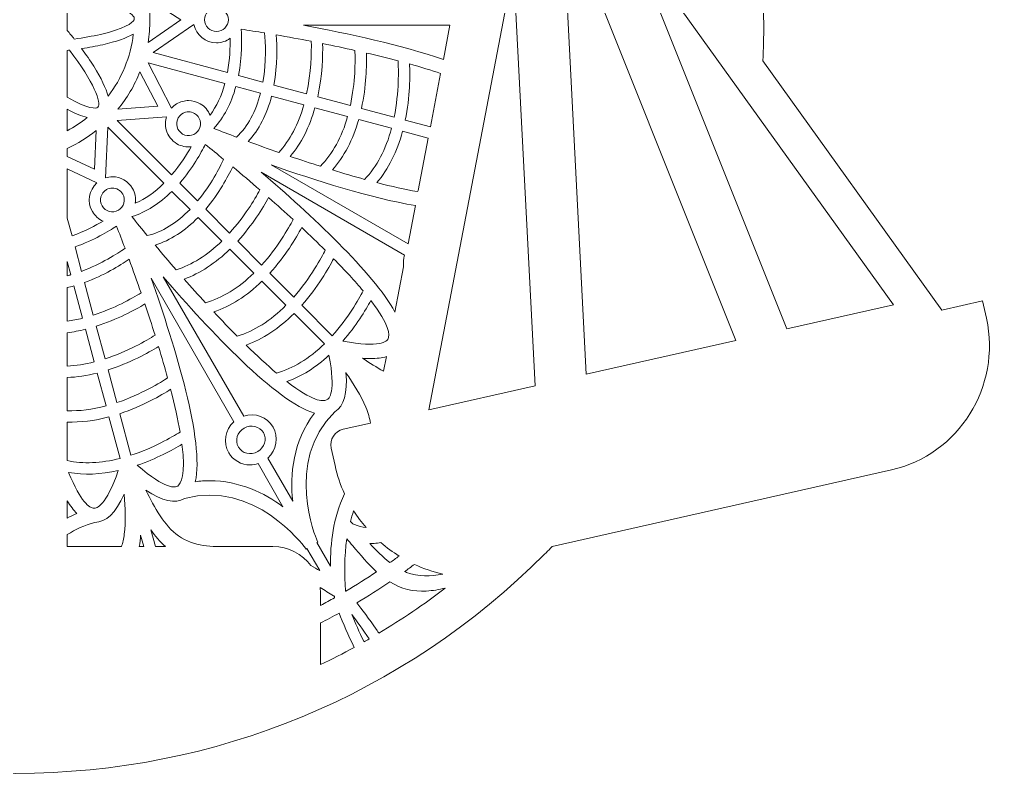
# Model space of a CAD drawing. Header units: millimetres. Extents: x 13 to 1587, y -339 to -42.
# Drawn here: x 1400.9 to 1587.5, y -338 to -194.8 of the extents above; entities that cross this region are included whole.
import ezdxf

# ---------------------------------------------------------------- set-up
doc = ezdxf.new("R2010")
doc.units = ezdxf.units.MM
doc.header["$MEASUREMENT"] = 0
doc.layers.add('Layer 1', color=7, linetype='Continuous')

msp = doc.modelspace()

# ---------------------------------------------------------------- linework, layer by layer
at = {"layer": 'Layer 1', "lineweight": 0}
for points in [[(1508.63, -262.17), (1504.04, -173.14), (1537.04, -255.74), (1508.63, -262.17)], [(1546.74, -253.55), (1517.23, -179.68), (1566.97, -248.98), (1546.74, -253.55)], [(1478.71, -268.94), (1494.81, -184.83), (1498.91, -264.37), (1478.71, -268.94)]]:
    msp.add_lwpolyline(points, dxfattribs=at)
for points, knots in [([(1584.66, -251.53), (1584.66, -251.53), (1583.93, -248.22), (1583.93, -248.22), (1583.93, -248.22), (1576.17, -249.98), (1576.17, -249.98), (1576.17, -249.98), (1542.18, -202.61), (1542.18, -202.61), (1542.29, -200.29), (1542.34, -198.01), (1542.34, -195.85), (1542.34, -174.51), (1537.76, -154.04), (1528.72, -134.99), (1530.81, -132.82), (1532.63, -130.35), (1534.13, -127.65), (1540.39, -116.39), (1541.72, -98.58), (1531.83, -87.75), (1526.47, -81.88), (1517.8, -80.36), (1511.22, -84.13), (1506.86, -86.62), (1504.35, -91.82), (1505.25, -96.48), (1505.25, -96.48), (1506.14, -101.1), (1506.14, -101.1), (1504.33, -99.07), (1502.5, -97.14), (1500.71, -95.35), (1474.07, -68.71), (1438.67, -53.93), (1401, -53.73), (1401, -53.73), (1399.14, -46.25), (1399.14, -46.25), (1399.14, -46.25), (1397.26, -53.76), (1397.26, -53.76), (1360.42, -54.5), (1325.79, -69.27), (1299.71, -95.35), (1296.79, -98.27), (1293.99, -101.34), (1291.32, -104.52), (1291.32, -104.52), (1291.21, -103.91), (1291.21, -103.91), (1291.21, -103.91), (1292.65, -96.48), (1292.65, -96.48), (1293.55, -91.82), (1291.04, -86.62), (1286.68, -84.13), (1280.09, -80.36), (1271.42, -81.88), (1266.06, -87.75), (1256.18, -98.58), (1257.5, -116.39), (1263.77, -127.65), (1265.67, -131.07), (1268.07, -134.1), (1270.91, -136.68), (1262.4, -155.25), (1258.08, -175.15), (1258.08, -195.85), (1258.08, -197.61), (1258.12, -199.44), (1258.19, -201.29), (1258.19, -201.29), (1224.26, -248.51), (1224.26, -248.51), (1224.26, -248.51), (1216.5, -246.76), (1216.5, -246.76), (1216.5, -246.76), (1215.78, -250.07), (1215.78, -250.07), (1214.4, -256.35), (1215.51, -262.81), (1218.91, -268.25), (1222.31, -273.68), (1227.59, -277.45), (1233.78, -278.85), (1233.78, -278.85), (1295.4, -292.82), (1295.4, -292.82), (1295.93, -293.08), (1296.46, -293.32), (1297, -293.55), (1298, -294.61), (1298.87, -295.51), (1299.71, -296.35), (1326.56, -323.19), (1362.25, -337.98), (1400.21, -337.98), (1438.18, -337.98), (1473.87, -323.19), (1500.71, -296.35), (1501.09, -295.97), (1501.46, -295.59), (1501.83, -295.21), (1501.83, -295.21), (1502.13, -294.9), (1502.13, -294.9), (1502.13, -294.9), (1566.64, -280.31), (1566.64, -280.31), (1579.42, -277.42), (1587.5, -264.51), (1584.66, -251.53)], [0, 0, 0, 0, 1, 1, 1, 2, 2, 2, 3, 3, 3, 4, 4, 4, 5, 5, 5, 6, 6, 6, 7, 7, 7, 8, 8, 8, 9, 9, 9, 10, 10, 10, 11, 11, 11, 12, 12, 12, 13, 13, 13, 14, 14, 14, 15, 15, 15, 16, 16, 16, 17, 17, 17, 18, 18, 18, 19, 19, 19, 20, 20, 20, 21, 21, 21, 22, 22, 22, 23, 23, 23, 24, 24, 24, 25, 25, 25, 26, 26, 26, 27, 27, 27, 28, 28, 28, 29, 29, 29, 30, 30, 30, 31, 31, 31, 32, 32, 32, 33, 33, 33, 34, 34, 34, 35, 35, 35, 36, 36, 36, 37, 37, 37, 38, 38, 38, 38]), ([(1411.32, -190.73), (1418.18, -191.65), (1422.08, -193.22), (1422.69, -194.31), (1422.7, -194.47), (1422.7, -194.63), (1422.7, -194.8), (1422.7, -194.81), (1422.7, -194.82), (1422.7, -194.83), (1422.37, -195.41), (1420.86, -196.57), (1416.29, -197.6), (1414.79, -197.94), (1413.12, -198.23), (1411.32, -198.47), (1410.9, -197.94), (1410.46, -197.4), (1410.01, -196.85), (1410.01, -196.85), (1410.01, -192.35), (1410.01, -192.35), (1410.46, -191.8), (1410.9, -191.26), (1411.32, -190.73)], [0, 0, 0, 0, 1, 1, 1, 2, 2, 2, 3, 3, 3, 4, 4, 4, 5, 5, 5, 6, 6, 6, 7, 7, 7, 8, 8, 8, 8]), ([(1425.41, -190.86), (1425.41, -190.86), (1431.6, -194.82), (1431.6, -194.82), (1431.6, -194.82), (1425.35, -199.13), (1425.35, -199.13), (1425.58, -197.72), (1425.7, -196.27), (1425.7, -194.8), (1425.7, -193.46), (1425.6, -192.14), (1425.41, -190.86)], [0, 0, 0, 0, 1, 1, 1, 2, 2, 2, 3, 3, 3, 4, 4, 4, 4]), ([(1436.09, -194.8), (1436.09, -193.55), (1437.1, -192.54), (1438.35, -192.54), (1439.59, -192.54), (1440.61, -193.55), (1440.61, -194.8), (1440.61, -196.04), (1439.59, -197.05), (1438.35, -197.05), (1437.1, -197.05), (1436.09, -196.04), (1436.09, -194.8)], [0, 0, 0, 0, 1, 1, 1, 2, 2, 2, 3, 3, 3, 4, 4, 4, 4]), ([(1426.33, -201.06), (1426.33, -201.06), (1434.05, -195.73), (1434.05, -195.73), (1434.49, -197.71), (1436.26, -199.19), (1438.35, -199.19), (1439.3, -199.19), (1440.21, -198.89), (1440.95, -198.34), (1440.97, -199.97), (1440.89, -202.33), (1440.43, -204.84), (1440.43, -204.84), (1426.33, -201.06), (1426.33, -201.06)], [0, 0, 0, 0, 1, 1, 1, 2, 2, 2, 3, 3, 3, 4, 4, 4, 5, 5, 5, 5]), ([(1454.9, -195.87), (1454.9, -195.87), (1482.7, -195.87), (1482.7, -195.87), (1482.7, -195.87), (1481.46, -202.35), (1481.46, -202.35), (1473.54, -199.64), (1463.31, -197.43), (1454.9, -195.87)], [0, 0, 0, 0, 1, 1, 1, 2, 2, 2, 3, 3, 3, 3]), ([(1417.75, -209.34), (1417.37, -207.82), (1416.47, -205.93), (1415.04, -203.66), (1414.36, -202.58), (1413.58, -201.46), (1412.72, -200.29), (1414.15, -200.08), (1415.5, -199.83), (1416.74, -199.55), (1419.27, -198.98), (1421.21, -198.3), (1422.55, -197.52), (1422.04, -201.94), (1420.33, -205.99), (1417.75, -209.34)], [0, 0, 0, 0, 1, 1, 1, 2, 2, 2, 3, 3, 3, 4, 4, 4, 5, 5, 5, 5]), ([(1442.53, -205.4), (1443.24, -201.72), (1443.16, -198.36), (1443.04, -196.61), (1444.5, -196.83), (1445.99, -197.07), (1447.5, -197.32), (1447.66, -199.06), (1447.85, -202.73), (1447.17, -206.65), (1447.17, -206.65), (1442.53, -205.4), (1442.53, -205.4)], [0, 0, 0, 0, 1, 1, 1, 2, 2, 2, 3, 3, 3, 4, 4, 4, 4]), ([(1455.48, -208.87), (1455.48, -208.87), (1449.28, -207.21), (1449.28, -207.21), (1449.97, -203.39), (1449.86, -199.82), (1449.69, -197.69), (1451.92, -198.07), (1454.16, -198.48), (1456.37, -198.91), (1456.42, -201.05), (1456.35, -204.82), (1455.48, -208.87)], [0, 0, 0, 0, 1, 1, 1, 2, 2, 2, 3, 3, 3, 4, 4, 4, 4]), ([(1458.53, -199.34), (1460.63, -199.76), (1462.68, -200.19), (1464.66, -200.64), (1464.74, -202.56), (1464.74, -206.68), (1463.79, -211.1), (1463.79, -211.1), (1457.59, -209.44), (1457.59, -209.44), (1458.48, -205.39), (1458.58, -201.59), (1458.53, -199.34)], [0, 0, 0, 0, 1, 1, 1, 2, 2, 2, 3, 3, 3, 4, 4, 4, 4]), ([(1410.44, -200.6), (1415.02, -206.6), (1416.57, -210.67), (1415.81, -211.43), (1415.53, -211.71), (1413.95, -211.86), (1410.01, -209.53), (1410.01, -209.53), (1410.01, -200.64), (1410.01, -200.64), (1410.16, -200.63), (1410.3, -200.61), (1410.44, -200.6)], [0, 0, 0, 0, 1, 1, 1, 2, 2, 2, 3, 3, 3, 4, 4, 4, 4]), ([(1466.83, -201.13), (1468.94, -201.62), (1470.97, -202.12), (1472.85, -202.62), (1472.94, -204.09), (1473.09, -208.49), (1472.11, -213.33), (1472.11, -213.33), (1465.9, -211.67), (1465.9, -211.67), (1466.83, -207.41), (1466.91, -203.46), (1466.83, -201.13)], [0, 0, 0, 0, 1, 1, 1, 2, 2, 2, 3, 3, 3, 4, 4, 4, 4]), ([(1435.25, -210.76), (1434.58, -210.37), (1433.83, -210.17), (1433.06, -210.17), (1432.68, -210.17), (1432.3, -210.22), (1431.91, -210.32), (1431.1, -210.54), (1430.37, -210.98), (1429.81, -211.6), (1429.81, -211.6), (1425.37, -203.02), (1425.37, -203.02), (1425.37, -203.02), (1439.95, -206.93), (1439.95, -206.93), (1439.3, -209.28), (1438.36, -211.3), (1437.14, -212.94), (1436.78, -212.03), (1436.12, -211.26), (1435.25, -210.76)], [0, 0, 0, 0, 1, 1, 1, 2, 2, 2, 3, 3, 3, 4, 4, 4, 5, 5, 5, 6, 6, 6, 7, 7, 7, 7]), ([(1474.22, -213.9), (1475.15, -209.41), (1475.13, -205.31), (1475.04, -203.21), (1477.2, -203.81), (1479.18, -204.41), (1480.95, -205.01), (1480.95, -205.01), (1479, -215.18), (1479, -215.18), (1479, -215.18), (1474.22, -213.9), (1474.22, -213.9)], [0, 0, 0, 0, 1, 1, 1, 2, 2, 2, 3, 3, 3, 4, 4, 4, 4]), ([(1427.2, -211.22), (1427.2, -211.22), (1419.61, -211.83), (1419.61, -211.83), (1421.36, -209.69), (1422.78, -207.29), (1423.81, -204.68), (1423.81, -204.68), (1427.2, -211.22), (1427.2, -211.22)], [0, 0, 0, 0, 1, 1, 1, 2, 2, 2, 3, 3, 3, 3]), ([(1437.83, -215.46), (1439.74, -213.39), (1441.15, -210.72), (1442.04, -207.49), (1442.04, -207.49), (1446.73, -208.74), (1446.73, -208.74), (1445.83, -212.28), (1444.3, -215.1), (1442.17, -217.12), (1440.7, -216.57), (1439.25, -216.01), (1437.83, -215.46)], [0, 0, 0, 0, 1, 1, 1, 2, 2, 2, 3, 3, 3, 4, 4, 4, 4]), ([(1444.37, -217.94), (1446.43, -215.71), (1447.93, -212.81), (1448.83, -209.31), (1448.83, -209.31), (1454.97, -210.95), (1454.97, -210.95), (1453.91, -214.67), (1452.3, -217.72), (1450.18, -220.01), (1448.26, -219.35), (1446.31, -218.65), (1444.37, -217.94)], [0, 0, 0, 0, 1, 1, 1, 2, 2, 2, 3, 3, 3, 4, 4, 4, 4]), ([(1413.79, -213.39), (1412.62, -214.34), (1411.35, -215.18), (1410.01, -215.9), (1410.01, -215.9), (1410.01, -211.83), (1410.01, -211.83), (1411.46, -212.61), (1412.72, -213.14), (1413.79, -213.39)], [0, 0, 0, 0, 1, 1, 1, 2, 2, 2, 3, 3, 3, 3]), ([(1435.01, -215.7), (1434.39, -216.78), (1433, -217.15), (1431.92, -216.52), (1431.4, -216.22), (1431.03, -215.74), (1430.87, -215.15), (1430.72, -214.57), (1430.8, -213.96), (1431.1, -213.44), (1431.4, -212.92), (1431.89, -212.54), (1432.47, -212.39), (1432.66, -212.34), (1432.86, -212.31), (1433.06, -212.31), (1433.45, -212.31), (1433.83, -212.41), (1434.18, -212.61), (1434.7, -212.92), (1435.08, -213.4), (1435.23, -213.98), (1435.39, -214.57), (1435.31, -215.18), (1435.01, -215.7)], [0, 0, 0, 0, 1, 1, 1, 2, 2, 2, 3, 3, 3, 4, 4, 4, 5, 5, 5, 6, 6, 6, 7, 7, 7, 8, 8, 8, 8]), ([(1463.28, -213.18), (1462.16, -217.12), (1460.42, -220.3), (1458.1, -222.64), (1456.24, -222.06), (1454.32, -221.43), (1452.37, -220.77), (1454.45, -218.3), (1456.03, -215.2), (1457.07, -211.52), (1457.07, -211.52), (1463.28, -213.18), (1463.28, -213.18)], [0, 0, 0, 0, 1, 1, 1, 2, 2, 2, 3, 3, 3, 4, 4, 4, 4]), ([(1419.51, -213.98), (1419.51, -213.98), (1428.86, -213.23), (1428.86, -213.23), (1428.61, -214.03), (1428.58, -214.88), (1428.8, -215.71), (1429.11, -216.84), (1429.84, -217.79), (1430.85, -218.38), (1431.66, -218.85), (1432.62, -219.04), (1433.54, -218.94), (1432.74, -220.36), (1431.49, -222.36), (1429.83, -224.3), (1429.83, -224.3), (1419.51, -213.98), (1419.51, -213.98)], [0, 0, 0, 0, 1, 1, 1, 2, 2, 2, 3, 3, 3, 4, 4, 4, 5, 5, 5, 6, 6, 6, 6]), ([(1471.62, -215.42), (1470.54, -219.45), (1468.82, -222.72), (1466.5, -225.13), (1464.56, -224.6), (1462.5, -224), (1460.37, -223.35), (1462.6, -220.83), (1464.28, -217.61), (1465.38, -213.74), (1465.38, -213.74), (1471.62, -215.42), (1471.62, -215.42)], [0, 0, 0, 0, 1, 1, 1, 2, 2, 2, 3, 3, 3, 4, 4, 4, 4]), ([(1415.52, -215.85), (1415.52, -215.85), (1415.18, -223.22), (1415.18, -223.22), (1415.18, -223.22), (1410.01, -220.76), (1410.01, -220.76), (1410.01, -220.76), (1410.01, -219.24), (1410.01, -219.24), (1411.99, -218.33), (1413.84, -217.19), (1415.52, -215.85)], [0, 0, 0, 0, 1, 1, 1, 2, 2, 2, 3, 3, 3, 4, 4, 4, 4]), ([(1422.39, -226.85), (1422.39, -226.85), (1422.39, -226.85), (1422.39, -226.85), (1421.57, -225.43), (1420.11, -224.64), (1418.59, -224.64), (1418.15, -224.64), (1417.69, -224.71), (1417.25, -224.85), (1417.25, -224.85), (1417.69, -215.2), (1417.69, -215.2), (1417.69, -215.2), (1428.37, -225.87), (1428.37, -225.87), (1426.63, -227.59), (1424.81, -228.87), (1422.93, -229.68), (1423.07, -228.71), (1422.89, -227.71), (1422.39, -226.85)], [0, 0, 0, 0, 1, 1, 1, 2, 2, 2, 3, 3, 3, 4, 4, 4, 5, 5, 5, 6, 6, 6, 7, 7, 7, 7]), ([(1476.69, -227.24), (1476.62, -227.32), (1476.55, -227.4), (1476.48, -227.47), (1474.23, -227.06), (1471.66, -226.49), (1468.82, -225.75), (1471.02, -223.18), (1472.67, -219.9), (1473.73, -215.98), (1473.73, -215.98), (1478.6, -217.28), (1478.6, -217.28), (1478.6, -217.28), (1476.69, -227.24), (1476.69, -227.24)], [0, 0, 0, 0, 1, 1, 1, 2, 2, 2, 3, 3, 3, 4, 4, 4, 5, 5, 5, 5]), ([(1436.21, -218.49), (1437.36, -219.41), (1438.54, -220.36), (1439.71, -221.33), (1438.98, -222.91), (1437.31, -226.19), (1434.77, -229.24), (1434.77, -229.24), (1431.37, -225.84), (1431.37, -225.84), (1433.82, -223.01), (1435.43, -220.06), (1436.21, -218.49)], [0, 0, 0, 0, 1, 1, 1, 2, 2, 2, 3, 3, 3, 4, 4, 4, 4]), ([(1415.62, -225.8), (1414.13, -227.16), (1413.72, -229.44), (1414.77, -231.24), (1415.24, -232.07), (1415.96, -232.7), (1416.81, -233.07), (1415.41, -233.9), (1413.32, -235.01), (1410.92, -235.86), (1410.92, -235.86), (1410.01, -232.48), (1410.01, -232.48), (1410.01, -232.48), (1410.01, -223.13), (1410.01, -223.13), (1410.01, -223.13), (1415.62, -225.8), (1415.62, -225.8)], [0, 0, 0, 0, 1, 1, 1, 2, 2, 2, 3, 3, 3, 4, 4, 4, 5, 5, 5, 6, 6, 6, 6]), ([(1440.85, -235.33), (1440.85, -235.33), (1436.31, -230.79), (1436.31, -230.79), (1438.82, -227.82), (1440.51, -224.68), (1441.43, -222.74), (1443.17, -224.19), (1444.9, -225.67), (1446.6, -227.14), (1445.58, -229.02), (1443.63, -232.26), (1440.85, -235.33)], [0, 0, 0, 0, 1, 1, 1, 2, 2, 2, 3, 3, 3, 4, 4, 4, 4]), ([(1473.92, -241.72), (1473.92, -241.72), (1472.27, -250.35), (1472.27, -250.35), (1468.15, -242.82), (1456.2, -231.76), (1446.85, -223.77), (1446.85, -223.77), (1474.11, -239.51), (1474.11, -239.51), (1473.87, -240.23), (1473.81, -240.98), (1473.92, -241.72)], [0, 0, 0, 0, 1, 1, 1, 2, 2, 2, 3, 3, 3, 4, 4, 4, 4]), ([(1476.14, -230.12), (1476.14, -230.12), (1474.75, -237.41), (1474.75, -237.41), (1474.75, -237.41), (1448.74, -222.39), (1448.74, -222.39), (1456.98, -225.28), (1467.73, -228.69), (1476.14, -230.12)], [0, 0, 0, 0, 1, 1, 1, 2, 2, 2, 3, 3, 3, 3]), ([(1417.45, -227.09), (1417.79, -226.89), (1418.18, -226.79), (1418.57, -226.79), (1419.38, -226.79), (1420.13, -227.22), (1420.53, -227.92), (1420.84, -228.44), (1420.92, -229.05), (1420.76, -229.63), (1420.6, -230.21), (1420.23, -230.7), (1419.71, -231), (1419.18, -231.3), (1418.58, -231.38), (1417.99, -231.23), (1417.41, -231.07), (1416.92, -230.7), (1416.62, -230.17), (1416, -229.1), (1416.37, -227.71), (1417.45, -227.09)], [0, 0, 0, 0, 1, 1, 1, 2, 2, 2, 3, 3, 3, 4, 4, 4, 5, 5, 5, 6, 6, 6, 7, 7, 7, 7]), ([(1422.27, -232.2), (1424.96, -231.37), (1427.52, -229.76), (1429.9, -227.41), (1429.9, -227.41), (1433.33, -230.84), (1433.33, -230.84), (1430.78, -233.45), (1428.05, -235.13), (1425.2, -235.82), (1424.21, -234.61), (1423.22, -233.4), (1422.27, -232.2)], [0, 0, 0, 0, 1, 1, 1, 2, 2, 2, 3, 3, 3, 4, 4, 4, 4]), ([(1446.93, -241.41), (1446.93, -241.41), (1442.4, -236.87), (1442.4, -236.87), (1445.19, -233.81), (1447.18, -230.57), (1448.26, -228.6), (1449.87, -230.01), (1451.43, -231.41), (1452.92, -232.78), (1452.02, -234.48), (1449.97, -238.05), (1446.93, -241.41)], [0, 0, 0, 0, 1, 1, 1, 2, 2, 2, 3, 3, 3, 4, 4, 4, 4]), ([(1434.87, -232.37), (1434.87, -232.37), (1439.36, -236.87), (1439.36, -236.87), (1436.59, -239.56), (1433.68, -241.39), (1430.69, -242.32), (1429.35, -240.78), (1428.01, -239.2), (1426.69, -237.62), (1429.59, -236.72), (1432.34, -234.96), (1434.87, -232.37)], [0, 0, 0, 0, 1, 1, 1, 2, 2, 2, 3, 3, 3, 4, 4, 4, 4]), ([(1419.35, -234.01), (1419.89, -235.39), (1420.43, -236.8), (1420.97, -238.23), (1419.54, -239.23), (1416.46, -241.23), (1412.73, -242.61), (1412.73, -242.61), (1411.48, -237.96), (1411.48, -237.96), (1415.03, -236.73), (1417.9, -234.99), (1419.35, -234.01)], [0, 0, 0, 0, 1, 1, 1, 2, 2, 2, 3, 3, 3, 4, 4, 4, 4]), ([(1453.02, -247.5), (1453.02, -247.5), (1448.48, -242.96), (1448.48, -242.96), (1451.41, -239.74), (1453.45, -236.35), (1454.55, -234.3), (1456.13, -235.78), (1457.63, -237.22), (1459.02, -238.6), (1458.36, -239.91), (1456.28, -243.81), (1453.02, -247.5)], [0, 0, 0, 0, 1, 1, 1, 2, 2, 2, 3, 3, 3, 4, 4, 4, 4]), ([(1440.91, -238.41), (1440.91, -238.41), (1445.45, -242.95), (1445.45, -242.95), (1442.51, -245.8), (1439.42, -247.69), (1436.24, -248.56), (1434.92, -247.12), (1433.57, -245.61), (1432.21, -244.07), (1435.24, -242.97), (1438.16, -241.07), (1440.91, -238.41)], [0, 0, 0, 0, 1, 1, 1, 2, 2, 2, 3, 3, 3, 4, 4, 4, 4]), ([(1421.74, -240.31), (1422.52, -242.43), (1423.29, -244.58), (1424.02, -246.71), (1422.2, -247.82), (1418.9, -249.65), (1414.95, -250.92), (1414.95, -250.92), (1413.29, -244.72), (1413.29, -244.72), (1416.95, -243.4), (1419.98, -241.53), (1421.74, -240.31)], [0, 0, 0, 0, 1, 1, 1, 2, 2, 2, 3, 3, 3, 4, 4, 4, 4]), ([(1460.35, -254.83), (1460.35, -254.83), (1454.57, -249.05), (1454.57, -249.05), (1457.62, -245.62), (1459.65, -242.07), (1460.62, -240.2), (1462.81, -242.44), (1464.69, -244.49), (1466.22, -246.33), (1465.35, -247.98), (1463.33, -251.52), (1460.35, -254.83)], [0, 0, 0, 0, 1, 1, 1, 2, 2, 2, 3, 3, 3, 4, 4, 4, 4]), ([(1410.69, -243.27), (1410.46, -243.34), (1410.24, -243.39), (1410.01, -243.45), (1410.01, -243.45), (1410.01, -240.76), (1410.01, -240.76), (1410.01, -240.76), (1410.69, -243.27), (1410.69, -243.27)], [0, 0, 0, 0, 1, 1, 1, 2, 2, 2, 3, 3, 3, 3]), ([(1425.93, -243.92), (1425.93, -243.92), (1441.66, -271.17), (1441.66, -271.17), (1440, -272.69), (1439.56, -275.14), (1440.67, -277.06), (1441.49, -278.49), (1443.06, -279.38), (1444.76, -279.38), (1445.27, -279.38), (1445.78, -279.3), (1446.27, -279.14), (1446.27, -279.14), (1450.99, -287.33), (1450.99, -287.33), (1447.45, -284.73), (1442.69, -282.39), (1437.07, -282.39), (1436.17, -282.39), (1435.26, -282.45), (1434.32, -282.57), (1436.1, -275.1), (1430.56, -256.99), (1425.93, -243.92)], [0, 0, 0, 0, 1, 1, 1, 2, 2, 2, 3, 3, 3, 4, 4, 4, 5, 5, 5, 6, 6, 6, 7, 7, 7, 8, 8, 8, 8]), ([(1452.85, -286.26), (1452.85, -286.26), (1448.12, -278.07), (1448.12, -278.07), (1449.78, -276.56), (1450.22, -274.1), (1449.11, -272.18), (1449.11, -272.18), (1449.11, -272.18), (1449.11, -272.18), (1448.01, -270.27), (1445.66, -269.42), (1443.52, -270.1), (1443.52, -270.1), (1428.25, -243.66), (1428.25, -243.66), (1437.1, -253.96), (1449.76, -267.45), (1456.98, -269.55), (1452.84, -274.97), (1452.3, -281.23), (1452.85, -286.26)], [0, 0, 0, 0, 1, 1, 1, 2, 2, 2, 3, 3, 3, 4, 4, 4, 5, 5, 5, 6, 6, 6, 7, 7, 7, 7]), ([(1411.25, -245.37), (1411.25, -245.37), (1412.89, -251.51), (1412.89, -251.51), (1411.91, -251.76), (1410.95, -251.95), (1410.01, -252.08), (1410.01, -252.08), (1410.01, -245.68), (1410.01, -245.68), (1410.42, -245.59), (1410.83, -245.49), (1411.25, -245.37)], [0, 0, 0, 0, 1, 1, 1, 2, 2, 2, 3, 3, 3, 4, 4, 4, 4]), ([(1446.99, -244.49), (1446.99, -244.49), (1451.56, -249.06), (1451.56, -249.06), (1448.6, -252.01), (1445.48, -253.98), (1442.27, -254.91), (1440.85, -253.48), (1439.37, -251.93), (1437.85, -250.31), (1441.04, -249.24), (1444.11, -247.29), (1446.99, -244.49)], [0, 0, 0, 0, 1, 1, 1, 2, 2, 2, 3, 3, 3, 4, 4, 4, 4]), ([(1417.18, -259.23), (1417.18, -259.23), (1415.52, -253.03), (1415.52, -253.03), (1419.47, -251.77), (1422.81, -249.96), (1424.74, -248.8), (1425.42, -250.81), (1426.07, -252.81), (1426.68, -254.75), (1425.05, -255.77), (1421.49, -257.84), (1417.18, -259.23)], [0, 0, 0, 0, 1, 1, 1, 2, 2, 2, 3, 3, 3, 4, 4, 4, 4]), ([(1462.36, -255.85), (1464.87, -252.98), (1466.66, -250.03), (1467.69, -248.15), (1471.29, -252.85), (1471.29, -254.73), (1470.96, -255.43), (1470.74, -255.9), (1469.48, -257.24), (1462.36, -255.85)], [0, 0, 0, 0, 1, 1, 1, 2, 2, 2, 3, 3, 3, 3]), ([(1453.1, -250.6), (1453.1, -250.6), (1458.87, -256.37), (1458.87, -256.37), (1455.96, -259.2), (1452.9, -261.07), (1449.75, -261.93), (1448.01, -260.45), (1446.07, -258.67), (1443.98, -256.61), (1447.16, -255.48), (1450.23, -253.46), (1453.1, -250.6)], [0, 0, 0, 0, 1, 1, 1, 2, 2, 2, 3, 3, 3, 4, 4, 4, 4]), ([(1413.46, -253.62), (1413.46, -253.62), (1415.12, -259.82), (1415.12, -259.82), (1413.35, -260.27), (1411.64, -260.53), (1410.01, -260.61), (1410.01, -260.61), (1410.01, -254.27), (1410.01, -254.27), (1411.14, -254.12), (1412.29, -253.91), (1413.46, -253.62)], [0, 0, 0, 0, 1, 1, 1, 2, 2, 2, 3, 3, 3, 4, 4, 4, 4]), ([(1419.41, -267.55), (1419.41, -267.55), (1417.74, -261.34), (1417.74, -261.34), (1421.89, -260.02), (1425.35, -258.11), (1427.33, -256.88), (1427.97, -258.95), (1428.54, -260.95), (1429.06, -262.84), (1427.83, -263.65), (1424.09, -265.98), (1419.41, -267.55)], [0, 0, 0, 0, 1, 1, 1, 2, 2, 2, 3, 3, 3, 4, 4, 4, 4]), ([(1459.73, -258.55), (1461.08, -265.56), (1459.75, -266.82), (1459.29, -267.04), (1458.56, -267.38), (1456.62, -267.35), (1451.74, -263.55), (1454.51, -262.56), (1457.19, -260.88), (1459.73, -258.55)], [0, 0, 0, 0, 1, 1, 1, 2, 2, 2, 3, 3, 3, 3]), ([(1470.65, -258.8), (1470.65, -258.8), (1470.12, -261.58), (1470.12, -261.58), (1468.76, -260.85), (1467.43, -259.99), (1466.11, -259.12), (1466.64, -259.16), (1467.13, -259.18), (1467.59, -259.18), (1468.79, -259.18), (1469.8, -259.05), (1470.65, -258.8)], [0, 0, 0, 0, 1, 1, 1, 2, 2, 2, 3, 3, 3, 4, 4, 4, 4]), ([(1415.69, -261.93), (1415.69, -261.93), (1417.36, -268.17), (1417.36, -268.17), (1414.76, -268.87), (1412.3, -269.17), (1410.01, -269.08), (1410.01, -269.08), (1410.01, -262.78), (1410.01, -262.78), (1411.83, -262.7), (1413.73, -262.42), (1415.69, -261.93)], [0, 0, 0, 0, 1, 1, 1, 2, 2, 2, 3, 3, 3, 4, 4, 4, 4]), ([(1460.16, -276.18), (1460.16, -276.18), (1460.88, -279.49), (1460.88, -279.49), (1461.29, -281.38), (1461.9, -283.18), (1462.68, -284.89), (1460.48, -289.56), (1460, -294.22), (1460, -298.64), (1460, -298.64), (1457.41, -294.15), (1457.41, -294.15), (1457.41, -294.15), (1457.61, -294.06), (1457.61, -294.06), (1457.61, -294.06), (1457.41, -293.61), (1457.41, -293.61), (1457.34, -293.46), (1451.1, -278.88), (1460.84, -269.27), (1462.61, -268.16), (1463.29, -265.78), (1462.95, -261.85), (1462.95, -261.86), (1462.96, -261.87), (1462.96, -261.88), (1464.36, -264), (1465.81, -266.2), (1466.76, -268.44), (1467.21, -269.5), (1467.47, -270.5), (1467.59, -271.45), (1467.59, -271.45), (1462.43, -272.62), (1462.43, -272.62), (1460.83, -272.98), (1459.81, -274.58), (1460.16, -276.18)], [0, 0, 0, 0, 1, 1, 1, 2, 2, 2, 3, 3, 3, 4, 4, 4, 5, 5, 5, 6, 6, 6, 7, 7, 7, 8, 8, 8, 9, 9, 9, 10, 10, 10, 11, 11, 11, 12, 12, 12, 13, 13, 13, 13]), ([(1419.97, -269.66), (1424.33, -268.21), (1427.87, -266.16), (1429.64, -265.02), (1430.42, -268.05), (1431.02, -270.78), (1431.43, -273.13), (1429.85, -274.13), (1426.33, -276.18), (1422.09, -277.56), (1422.09, -277.56), (1419.97, -269.66), (1419.97, -269.66)], [0, 0, 0, 0, 1, 1, 1, 2, 2, 2, 3, 3, 3, 4, 4, 4, 4]), ([(1417.92, -270.27), (1417.92, -270.27), (1420.03, -278.15), (1420.03, -278.15), (1416.38, -279.08), (1413.01, -279.22), (1410.01, -278.56), (1410.01, -278.56), (1410.01, -271.23), (1410.01, -271.23), (1412.51, -271.32), (1415.15, -271.01), (1417.92, -270.27)], [0, 0, 0, 0, 1, 1, 1, 2, 2, 2, 3, 3, 3, 4, 4, 4, 4]), ([(1443.6, -272.39), (1444.91, -271.64), (1446.55, -272.03), (1447.26, -273.25), (1447.97, -274.49), (1447.48, -276.1), (1446.18, -276.85), (1444.87, -277.61), (1443.23, -277.22), (1442.52, -275.99), (1441.81, -274.76), (1442.3, -273.14), (1443.6, -272.39)], [0, 0, 0, 0, 1, 1, 1, 2, 2, 2, 3, 3, 3, 4, 4, 4, 4]), ([(1423.31, -279.45), (1426.93, -278.21), (1429.96, -276.56), (1431.78, -275.45), (1432.55, -281.31), (1431.62, -282.94), (1430.98, -283.39), (1430.56, -283.67), (1428.78, -284.21), (1423.31, -279.45)], [0, 0, 0, 0, 1, 1, 1, 2, 2, 2, 3, 3, 3, 3]), ([(1419.69, -280.47), (1417.36, -287.22), (1415.57, -287.64), (1415.06, -287.6), (1414.26, -287.54), (1412.59, -286.55), (1410.26, -280.8), (1413.16, -281.33), (1416.33, -281.22), (1419.69, -280.47)], [0, 0, 0, 0, 1, 1, 1, 2, 2, 2, 3, 3, 3, 3]), ([(1456.29, -298.51), (1454.63, -296.32), (1452.02, -294.9), (1449.09, -294.9), (1449.09, -294.9), (1444.04, -294.9), (1444.04, -294.9), (1443.52, -294.88), (1443.01, -294.87), (1442.5, -294.87), (1442, -294.87), (1441.5, -294.88), (1441.02, -294.88), (1437.45, -294.93), (1434.08, -294.96), (1431.14, -292.86), (1428.41, -290.91), (1426.62, -287.52), (1424.92, -284.15), (1428.1, -286.31), (1430.46, -286.84), (1432.29, -285.75), (1445.51, -282.12), (1454.98, -294.83), (1455.07, -294.95), (1455.07, -294.95), (1455.37, -295.36), (1455.37, -295.36), (1455.37, -295.36), (1455.55, -295.23), (1455.55, -295.23), (1455.55, -295.23), (1458, -299.47), (1458, -299.47), (1457.44, -299.14), (1456.87, -298.82), (1456.29, -298.51)], [0, 0, 0, 0, 1, 1, 1, 2, 2, 2, 3, 3, 3, 4, 4, 4, 5, 5, 5, 6, 6, 6, 7, 7, 7, 8, 8, 8, 9, 9, 9, 10, 10, 10, 11, 11, 11, 12, 12, 12, 12]), ([(1415.25, -290.32), (1417.35, -290.27), (1419.15, -288.55), (1420.83, -284.95), (1420.83, -284.96), (1420.83, -284.96), (1420.83, -284.97), (1420.98, -287.51), (1421.14, -290.14), (1420.83, -292.56), (1420.73, -293.42), (1420.54, -294.19), (1420.3, -294.9), (1420.3, -294.9), (1410.01, -294.9), (1410.01, -294.9), (1410.01, -294.9), (1410.01, -292.63), (1410.01, -292.63), (1411.52, -291.65), (1413.26, -290.84), (1415.25, -290.32)], [0, 0, 0, 0, 1, 1, 1, 2, 2, 2, 3, 3, 3, 4, 4, 4, 5, 5, 5, 6, 6, 6, 7, 7, 7, 7]), ([(1411.81, -288.62), (1411.18, -288.89), (1410.59, -289.18), (1410.01, -289.49), (1410.01, -289.49), (1410.01, -286.2), (1410.01, -286.2), (1410.6, -287.16), (1411.2, -287.98), (1411.81, -288.62)], [0, 0, 0, 0, 1, 1, 1, 2, 2, 2, 3, 3, 3, 3]), ([(1466.77, -291.3), (1466.04, -291.19), (1465.3, -291.01), (1464.55, -290.72), (1464.45, -290.68), (1464.35, -290.64), (1464.25, -290.59), (1464.1, -290.43), (1463.95, -290.26), (1463.8, -290.1), (1463.98, -289.42), (1464.19, -288.76), (1464.42, -288.11), (1465.13, -289.23), (1465.92, -290.3), (1466.77, -291.3)], [0, 0, 0, 0, 1, 1, 1, 2, 2, 2, 3, 3, 3, 4, 4, 4, 5, 5, 5, 5]), ([(1423.67, -294.9), (1423.8, -294.17), (1423.88, -293.44), (1423.93, -292.7), (1423.93, -292.7), (1424.52, -294.9), (1424.52, -294.9), (1424.52, -294.9), (1423.67, -294.9), (1423.67, -294.9)], [0, 0, 0, 0, 1, 1, 1, 2, 2, 2, 3, 3, 3, 3]), ([(1425.89, -291.74), (1426.68, -292.89), (1427.6, -293.98), (1428.69, -294.9), (1428.69, -294.9), (1426.74, -294.9), (1426.74, -294.9), (1426.74, -294.9), (1425.89, -291.74), (1425.89, -291.74)], [0, 0, 0, 0, 1, 1, 1, 2, 2, 2, 3, 3, 3, 3]), ([(1463.12, -293.42), (1463.5, -293.86), (1463.87, -294.31), (1464.25, -294.75), (1465.68, -296.46), (1467.17, -298.22), (1468.78, -299.68), (1466.89, -300.95), (1464.92, -302.19), (1462.92, -303.37), (1462.89, -303.35), (1462.87, -303.33), (1462.84, -303.31), (1462.84, -303.28), (1462.84, -303.25), (1462.84, -303.22), (1462.69, -300.28), (1462.62, -296.84), (1463.12, -293.42)], [0, 0, 0, 0, 1, 1, 1, 2, 2, 2, 3, 3, 3, 4, 4, 4, 5, 5, 5, 6, 6, 6, 6]), ([(1467.5, -294.31), (1467.79, -294.31), (1468.06, -294.3), (1468.34, -294.29), (1468.76, -294.26), (1469.19, -294.21), (1469.61, -294.15), (1470.69, -295.09), (1471.84, -295.94), (1473.05, -296.7), (1472.47, -297.12), (1471.89, -297.54), (1471.31, -297.95), (1469.94, -296.89), (1468.68, -295.61), (1467.5, -294.31)], [0, 0, 0, 0, 1, 1, 1, 2, 2, 2, 3, 3, 3, 4, 4, 4, 5, 5, 5, 5]), ([(1475.96, -298.28), (1477.67, -299.07), (1479.48, -299.69), (1481.35, -300.11), (1479.03, -300.58), (1476.76, -300.7), (1474.43, -299.79), (1474.32, -299.74), (1474.21, -299.7), (1474.09, -299.64), (1474.72, -299.2), (1475.34, -298.74), (1475.96, -298.28)], [0, 0, 0, 0, 1, 1, 1, 2, 2, 2, 3, 3, 3, 4, 4, 4, 4]), ([(1469.23, -311.35), (1469.1, -311.17), (1468.98, -310.99), (1468.86, -310.81), (1467.27, -308.53), (1466.01, -306.81), (1465.02, -305.59), (1467.17, -304.31), (1469.27, -302.97), (1471.3, -301.59), (1473.47, -302.93), (1475.74, -303.5), (1478.22, -303.35), (1479.44, -303.28), (1480.64, -303.06), (1481.81, -302.79), (1477.78, -305.88), (1473.57, -308.74), (1469.23, -311.35)], [0, 0, 0, 0, 1, 1, 1, 2, 2, 2, 3, 3, 3, 4, 4, 4, 5, 5, 5, 6, 6, 6, 6]), ([(1460.57, -304.25), (1460.59, -304.26), (1460.62, -304.27), (1460.63, -304.28), (1460.68, -304.32), (1460.73, -304.35), (1460.78, -304.38), (1460.78, -304.45), (1460.79, -304.53), (1460.8, -304.61), (1459.93, -305.1), (1459.04, -305.58), (1458.14, -306.06), (1458.14, -306.06), (1458.14, -304.04), (1458.14, -304.04), (1458.14, -303.58), (1458.1, -303.12), (1458.04, -302.67), (1458.92, -303.2), (1459.77, -303.73), (1460.57, -304.25)], [0, 0, 0, 0, 1, 1, 1, 2, 2, 2, 3, 3, 3, 4, 4, 4, 5, 5, 5, 6, 6, 6, 7, 7, 7, 7]), ([(1458.14, -317.32), (1458.14, -317.32), (1458.14, -309.41), (1458.14, -309.41), (1459.31, -308.8), (1460.49, -308.18), (1461.65, -307.53), (1462.36, -309.4), (1463.44, -311.77), (1464.52, -314.05), (1462.42, -315.19), (1460.3, -316.29), (1458.14, -317.32)], [0, 0, 0, 0, 1, 1, 1, 2, 2, 2, 3, 3, 3, 4, 4, 4, 4]), ([(1466.39, -313.01), (1465.51, -311.13), (1464.68, -309.31), (1464.06, -307.81), (1465.04, -309.1), (1466.2, -310.73), (1467.38, -312.44), (1467.05, -312.63), (1466.72, -312.82), (1466.39, -313.01)], [0, 0, 0, 0, 1, 1, 1, 2, 2, 2, 3, 3, 3, 3])]:
    msp.add_open_spline(points, degree=3, knots=knots, dxfattribs=at)

doc.saveas('drawing.dxf')
